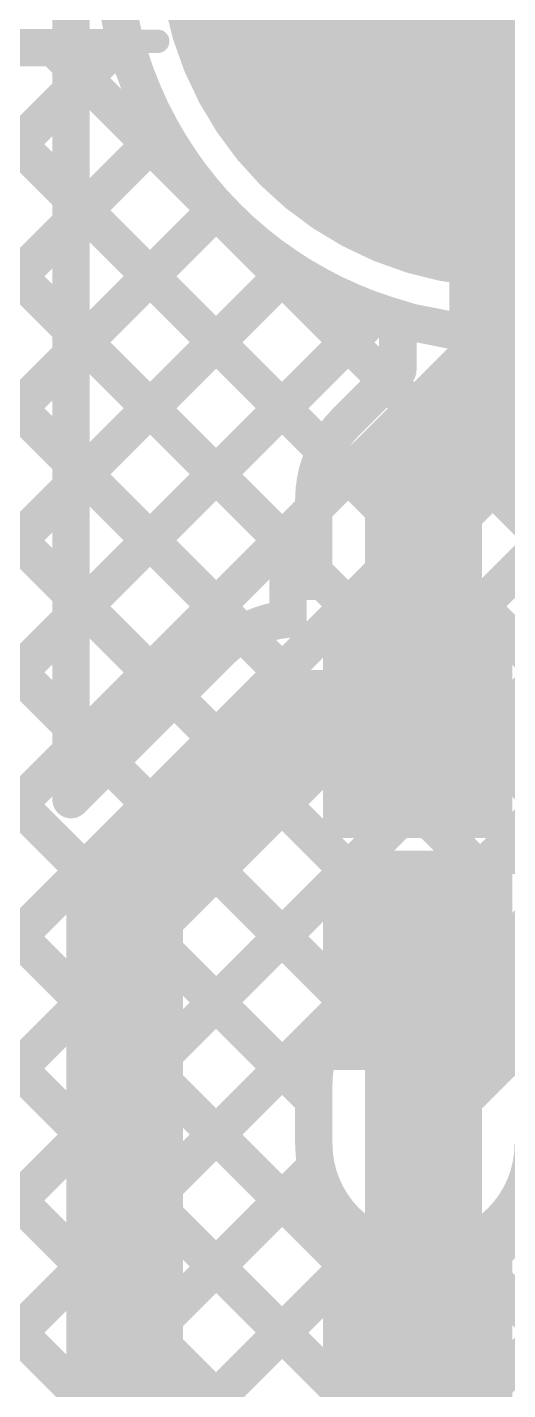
# Model space of a CAD drawing. Header units: millimetres. Extents: x 2.49 to 5.65, y 1.36 to 4.13.
# Drawn here: x 2.8021 to 2.905, y 2.7313 to 3.0232 of the extents above; entities that cross this region are included whole.
import ezdxf

# ---------------------------------------------------------------- set-up
doc = ezdxf.new("R2010")
doc.units = ezdxf.units.MM
doc.header["$MEASUREMENT"] = 0
for name, color, linetype in [('BottomLayer', 5, 'Continuous'), ('BottomOverlay', 54, 'Continuous'), ('BottomPaste', 16, 'Continuous'), ('BottomSolder', 6, 'Continuous'), ('MultiLayer', 9, 'Continuous'), ('PadHoleLayer', 156, 'Continuous'), ('TopLayer', 1, 'Continuous'), ('TopOverlay', 2, 'Continuous'), ('TopSolder', 216, 'Continuous'), ('ViaHoleLayer', 16, 'Continuous')]:
    doc.layers.add(name, color=color, linetype=linetype)

# ---------------------------------------------------------------- blocks, each defined once
blk = doc.blocks.new('R__0603_B_36')
at = {"layer": 'BottomLayer'}
for points in [[(-0.015, -0.0175), (-0.015, 0.0175), (-0.045, -0.0175), (-0.045, 0.0175)], [(0.045, -0.0175), (0.045, 0.0175), (0.015, -0.0175), (0.015, 0.0175)]]:
    blk.add_solid(points, dxfattribs=at)
at = {"layer": 'BottomOverlay', "const_width": 0.005}
for points in [[(-0.049, 0.021), (-0.049, -0.021)], [(0.049, 0.021), (-0.049, 0.021)], [(0.049, 0.021), (0.049, -0.021)], [(0.049, -0.021), (-0.049, -0.021)]]:
    blk.add_lwpolyline(points, dxfattribs=at)
at = {"layer": 'BottomOverlay', "const_width": 0.0025}
for points in [[(-0.05025, 0.021, 1), (-0.04775, 0.021, 1)], [(-0.05025, 0.021, 1), (-0.04775, 0.021, 1)], [(0.04775, 0.021, 1), (0.05025, 0.021, 1)], [(0.04775, 0.021, 1), (0.05025, 0.021, 1)], [(-0.05025, -0.021, 1), (-0.04775, -0.021, 1)], [(-0.05025, -0.021, 1), (-0.04775, -0.021, 1)], [(0.04775, -0.021, 1), (0.05025, -0.021, 1)], [(0.04775, -0.021, 1), (0.05025, -0.021, 1)]]:
    blk.add_lwpolyline(points, format="xyb", close=True, dxfattribs=at)
at = {"layer": 'BottomPaste'}
for points in [[(-0.015, -0.0175), (-0.015, 0.0175), (-0.045, -0.0175), (-0.045, 0.0175)], [(0.045, -0.0175), (0.045, 0.0175), (0.015, -0.0175), (0.015, 0.0175)]]:
    blk.add_solid(points, dxfattribs=at)
at = {"layer": 'BottomSolder'}
for points in [[(-0.011, -0.0215), (-0.011, 0.0215), (-0.049, -0.0215), (-0.049, 0.0215)], [(0.049, -0.0215), (0.049, 0.0215), (0.011, -0.0215), (0.011, 0.0215)]]:
    blk.add_solid(points, dxfattribs=at)
blk = doc.blocks.new('R__0603_B_37')
at = {"layer": 'BottomLayer'}
for points in [[(-0.015, -0.0175), (-0.015, 0.0175), (-0.045, -0.0175), (-0.045, 0.0175)], [(0.045, -0.0175), (0.045, 0.0175), (0.015, -0.0175), (0.015, 0.0175)]]:
    blk.add_solid(points, dxfattribs=at)
at = {"layer": 'BottomOverlay', "const_width": 0.005}
for points in [[(-0.049, -0.021), (-0.049, 0.021)], [(-0.049, 0.021), (0.049, 0.021)], [(0.049, -0.021), (0.049, 0.021)], [(-0.049, -0.021), (0.049, -0.021)]]:
    blk.add_lwpolyline(points, dxfattribs=at)
at = {"layer": 'BottomOverlay', "const_width": 0.0025}
for points in [[(-0.05025, 0.021, 1), (-0.04775, 0.021, 1)], [(-0.05025, 0.021, 1), (-0.04775, 0.021, 1)], [(0.04775, 0.021, 1), (0.05025, 0.021, 1)], [(0.04775, 0.021, 1), (0.05025, 0.021, 1)], [(-0.05025, -0.021, 1), (-0.04775, -0.021, 1)], [(-0.05025, -0.021, 1), (-0.04775, -0.021, 1)], [(0.04775, -0.021, 1), (0.05025, -0.021, 1)], [(0.04775, -0.021, 1), (0.05025, -0.021, 1)]]:
    blk.add_lwpolyline(points, format="xyb", close=True, dxfattribs=at)
at = {"layer": 'BottomPaste'}
for points in [[(-0.015, -0.0175), (-0.015, 0.0175), (-0.045, -0.0175), (-0.045, 0.0175)], [(0.045, -0.0175), (0.045, 0.0175), (0.015, -0.0175), (0.015, 0.0175)]]:
    blk.add_solid(points, dxfattribs=at)
at = {"layer": 'BottomSolder'}
for points in [[(-0.011, -0.0215), (-0.011, 0.0215), (-0.049, -0.0215), (-0.049, 0.0215)], [(0.049, -0.0215), (0.049, 0.0215), (0.011, -0.0215), (0.011, 0.0215)]]:
    blk.add_solid(points, dxfattribs=at)
blk = doc.blocks.new('R__0603_B_39')
at = {"layer": 'BottomLayer'}
for points in [[(-0.015, -0.0175), (-0.015, 0.0175), (-0.045, -0.0175), (-0.045, 0.0175)], [(0.045, -0.0175), (0.045, 0.0175), (0.015, -0.0175), (0.015, 0.0175)]]:
    blk.add_solid(points, dxfattribs=at)
at = {"layer": 'BottomOverlay', "const_width": 0.005}
for points in [[(-0.049, 0.021), (-0.049, -0.021)], [(0.049, 0.021), (-0.049, 0.021)], [(0.049, 0.021), (0.049, -0.021)], [(0.049, -0.021), (-0.049, -0.021)]]:
    blk.add_lwpolyline(points, dxfattribs=at)
at = {"layer": 'BottomOverlay', "const_width": 0.0025}
for points in [[(-0.05025, 0.021, 1), (-0.04775, 0.021, 1)], [(-0.05025, 0.021, 1), (-0.04775, 0.021, 1)], [(0.04775, 0.021, 1), (0.05025, 0.021, 1)], [(0.04775, 0.021, 1), (0.05025, 0.021, 1)], [(-0.05025, -0.021, 1), (-0.04775, -0.021, 1)], [(-0.05025, -0.021, 1), (-0.04775, -0.021, 1)], [(0.04775, -0.021, 1), (0.05025, -0.021, 1)], [(0.04775, -0.021, 1), (0.05025, -0.021, 1)]]:
    blk.add_lwpolyline(points, format="xyb", close=True, dxfattribs=at)
at = {"layer": 'BottomPaste'}
for points in [[(-0.015, -0.0175), (-0.015, 0.0175), (-0.045, -0.0175), (-0.045, 0.0175)], [(0.045, -0.0175), (0.045, 0.0175), (0.015, -0.0175), (0.015, 0.0175)]]:
    blk.add_solid(points, dxfattribs=at)
at = {"layer": 'BottomSolder'}
for points in [[(-0.011, -0.0215), (-0.011, 0.0215), (-0.049, -0.0215), (-0.049, 0.0215)], [(0.049, -0.0215), (0.049, 0.0215), (0.011, -0.0215), (0.011, 0.0215)]]:
    blk.add_solid(points, dxfattribs=at)
blk = doc.blocks.new('901_141A1011D10100_74')
at = {"layer": 'BottomLayer', "const_width": 0.07087}
blk.add_lwpolyline([(-0.25472, -0.10669, 1), (-0.18386, -0.10669, 1)], format="xyb", close=True, dxfattribs=at)
at = {"layer": 'BottomSolder', "const_width": 0.07487}
blk.add_lwpolyline([(-0.25672, -0.10669, 1), (-0.18186, -0.10669, 1)], format="xyb", close=True, dxfattribs=at)
at = {"layer": 'MultiLayer', "const_width": 0.07087}
blk.add_lwpolyline([(-0.25472, -0.10669, 1), (-0.18386, -0.10669, 1)], format="xyb", close=True, dxfattribs=at)
at = {"layer": 'PadHoleLayer', "const_width": 0.04528}
blk.add_lwpolyline([(-0.24193, -0.10669, 1), (-0.19665, -0.10669, 1)], format="xyb", close=True, dxfattribs=at)
at = {"layer": 'TopLayer', "const_width": 0.07087}
blk.add_lwpolyline([(-0.25472, -0.10669, 1), (-0.18386, -0.10669, 1)], format="xyb", close=True, dxfattribs=at)
at = {"layer": 'TopOverlay', "const_width": 0.005}
blk.add_lwpolyline([(-0.19715, -0.51), (-0.19715, -0.18161)], dxfattribs=at)
at = {"layer": 'TopOverlay', "const_width": 0.0025}
blk.add_lwpolyline([(-0.1984, -0.18161, 1), (-0.1959, -0.18161, 1)], format="xyb", close=True, dxfattribs=at)
at = {"layer": 'TopSolder', "const_width": 0.07487}
blk.add_lwpolyline([(-0.25672, -0.10669, 1), (-0.18186, -0.10669, 1)], format="xyb", close=True, dxfattribs=at)

msp = doc.modelspace()

# ---------------------------------------------------------------- linework, layer by layer
at = {"layer": 'BottomLayer'}
for points, const_width in [([(2.8115, 2.85773), (2.8115, 3.503)], 0.008), ([(2.905, 2.94), (2.905, 3.04232)], 0.025), ([(2.8115, 3.00949), (2.82289, 3.02088)], 0.008), ([(2.8115, 3.01506), (2.87916, 2.9474)], 0.008), ([(2.8115, 2.98121), (2.83102, 3.00073)], 0.008), ([(2.8115, 2.98678), (2.86591, 2.93237)], 0.008), ([(2.8115, 2.95292), (2.84298, 2.9844)], 0.008), ([(2.8115, 2.92464), (2.85831, 2.97145)], 0.008), ([(2.8115, 2.89635), (2.87726, 2.96212)], 0.008), ([(2.8115, 2.95849), (2.8635, 2.90649)], 0.008), ([(2.8815, 2.94973), (2.8815, 2.96078)], 0.008), ([(2.8704, 2.93863), (2.8815, 2.94973)], 0.008), ([(2.887, 2.922), (2.905, 2.94)], 0.025), ([(2.8115, 2.93021), (2.84832, 2.89339)], 0.008), ([(2.887, 2.873), (2.887, 2.922)], 0.025), ([(2.8635, 2.9045), (2.8635, 2.922)], 0.008), ([(2.8115, 2.86807), (2.8635, 2.92007)], 0.008), ([(2.858, 2.9045), (2.8635, 2.9045)], 0.008), ([(2.858, 2.89641), (2.858, 2.9045)], 0.008), ([(2.8115, 2.90192), (2.8336, 2.87983)], 0.008), ([(2.8115, 2.85773), (2.84337, 2.8896)], 0.008), ([(2.823, 2.836), (2.86, 2.873)], 0.025), ([(2.86, 2.873), (2.887, 2.873)], 0.025), ([(2.887, 2.873), (2.912, 2.873)], 0.01), ([(2.8115, 2.87364), (2.81945, 2.86569)], 0.008), ([(2.823, 2.73), (2.823, 2.836)], 0.025), ([(2.887, 2.784), (2.887, 2.82333)], 0.025), ([(2.887, 2.74467), (2.887, 2.784)], 0.025), ([(2.823, 2.73), (2.858, 2.695)], 0.025)]:
    msp.add_lwpolyline(points, dxfattribs=dict(at, const_width=const_width))
at = {"layer": 'BottomLayer', "const_width": 0.008}
for points in [[(2.8815, 2.96078, -0.752519), (2.8815, 3.12387)], [(2.8635, 2.922, -0.199188), (2.8704, 2.93863)], [(2.8635, 2.922, -0.198912), (2.87038, 2.93862)], [(2.84337, 2.8896, -0.177133), (2.858, 2.89641)], [(2.84338, 2.88962, -0.176859), (2.858, 2.89641)]]:
    msp.add_lwpolyline(points, format="xyb", dxfattribs=at)
at = {"layer": 'BottomLayer'}
for points, const_width in [([(2.82089, 3.02088, 1), (2.82489, 3.02088, 1)], 0.004), ([(2.8095, 3.01506, 1), (2.8135, 3.01506, 1)], 0.004), ([(2.8095, 3.00949, 1), (2.8135, 3.00949, 1)], 0.004), ([(2.82902, 3.00073, 1), (2.83302, 3.00073, 1)], 0.004), ([(2.8095, 2.98678, 1), (2.8135, 2.98678, 1)], 0.004), ([(2.84098, 2.9844, 1), (2.84498, 2.9844, 1)], 0.004), ([(2.8095, 2.98121, 1), (2.8135, 2.98121, 1)], 0.004), ([(2.85631, 2.97145, 1), (2.86031, 2.97145, 1)], 0.004), ([(2.87526, 2.96212, 1), (2.87926, 2.96212, 1)], 0.004), ([(2.8095, 2.95849, 1), (2.8135, 2.95849, 1)], 0.004), ([(2.8795, 2.96078, 1), (2.8835, 2.96078, 1)], 0.004), ([(2.8795, 2.96078, 1), (2.8835, 2.96078, 1)], 0.004), ([(2.8095, 2.95292, 1), (2.8135, 2.95292, 1)], 0.004), ([(2.8795, 2.94973, 1), (2.8835, 2.94973, 1)], 0.004), ([(2.8795, 2.94973, 1), (2.8835, 2.94973, 1)], 0.004), ([(2.87716, 2.9474, 1), (2.88116, 2.9474, 1)], 0.004), ([(2.89875, 2.94, 1), (2.91125, 2.94, 1)], 0.0125), ([(2.89875, 2.94, 1), (2.91125, 2.94, 1)], 0.0125), ([(2.86838, 2.93862, 1), (2.87238, 2.93862, 1)], 0.004), ([(2.8684, 2.93863, 1), (2.8724, 2.93863, 1)], 0.004), ([(2.8684, 2.93863, 1), (2.8724, 2.93863, 1)], 0.004), ([(2.86391, 2.93237, 1), (2.86791, 2.93237, 1)], 0.004), ([(2.8095, 2.93021, 1), (2.8135, 2.93021, 1)], 0.004), ([(2.88075, 2.922, 1), (2.89325, 2.922, 1)], 0.0125), ([(2.88075, 2.922, 1), (2.89325, 2.922, 1)], 0.0125), ([(2.8095, 2.92464, 1), (2.8135, 2.92464, 1)], 0.004), ([(2.8615, 2.922, 1), (2.8655, 2.922, 1)], 0.004), ([(2.8615, 2.922, 1), (2.8655, 2.922, 1)], 0.004), ([(2.8615, 2.922, 1), (2.8655, 2.922, 1)], 0.004), ([(2.8615, 2.92007, 1), (2.8655, 2.92007, 1)], 0.004), ([(2.8615, 2.90649, 1), (2.8655, 2.90649, 1)], 0.004), ([(2.856, 2.9045, 1), (2.86, 2.9045, 1)], 0.004), ([(2.856, 2.9045, 1), (2.86, 2.9045, 1)], 0.004), ([(2.8615, 2.9045, 1), (2.8655, 2.9045, 1)], 0.004), ([(2.8615, 2.9045, 1), (2.8655, 2.9045, 1)], 0.004), ([(2.8095, 2.90192, 1), (2.8135, 2.90192, 1)], 0.004), ([(2.8095, 2.89635, 1), (2.8135, 2.89635, 1)], 0.004), ([(2.856, 2.89641, 1), (2.86, 2.89641, 1)], 0.004), ([(2.856, 2.89641, 1), (2.86, 2.89641, 1)], 0.004), ([(2.856, 2.89641, 1), (2.86, 2.89641, 1)], 0.004), ([(2.84632, 2.89339, 1), (2.85032, 2.89339, 1)], 0.004), ([(2.84137, 2.8896, 1), (2.84537, 2.8896, 1)], 0.004), ([(2.84137, 2.8896, 1), (2.84537, 2.8896, 1)], 0.004), ([(2.84138, 2.88962, 1), (2.84538, 2.88962, 1)], 0.004), ([(2.8316, 2.87983, 1), (2.8356, 2.87983, 1)], 0.004), ([(2.85375, 2.873, 1), (2.86625, 2.873, 1)], 0.0125), ([(2.85375, 2.873, 1), (2.86625, 2.873, 1)], 0.0125), ([(2.88075, 2.873, 1), (2.89325, 2.873, 1)], 0.0125), ([(2.88075, 2.873, 1), (2.89325, 2.873, 1)], 0.0125), ([(2.8845, 2.873, 1), (2.8895, 2.873, 1)], 0.005), ([(2.8095, 2.87364, 1), (2.8135, 2.87364, 1)], 0.004), ([(2.8095, 2.86807, 1), (2.8135, 2.86807, 1)], 0.004), ([(2.81745, 2.86569, 1), (2.82145, 2.86569, 1)], 0.004), ([(2.8095, 2.85773, 1), (2.8135, 2.85773, 1)], 0.004), ([(2.8095, 2.85773, 1), (2.8135, 2.85773, 1)], 0.004), ([(2.81675, 2.836, 1), (2.82925, 2.836, 1)], 0.0125), ([(2.81675, 2.836, 1), (2.82925, 2.836, 1)], 0.0125), ([(2.88075, 2.82333, 1), (2.89325, 2.82333, 1)], 0.0125), ([(2.88075, 2.784, 1), (2.89325, 2.784, 1)], 0.0125), ([(2.88075, 2.784, 1), (2.89325, 2.784, 1)], 0.0125), ([(2.88109, 2.784, 1), (2.89291, 2.784, 1)], 0.01181), ([(2.88075, 2.74467, 1), (2.89325, 2.74467, 1)], 0.0125), ([(2.81675, 2.73, 1), (2.82925, 2.73, 1)], 0.0125), ([(2.81675, 2.73, 1), (2.82925, 2.73, 1)], 0.0125)]:
    msp.add_lwpolyline(points, format="xyb", close=True, dxfattribs=dict(at, const_width=const_width))
at = {"layer": 'MultiLayer', "const_width": 0.01181}
msp.add_lwpolyline([(2.88109, 2.784, 1), (2.89291, 2.784, 1)], format="xyb", close=True, dxfattribs=at)
at = {"layer": 'TopLayer'}
for points, const_width in [([(2.905, 2.96146), (2.905, 3.04232)], 0.01), ([(2.56999, 3.0303), (2.97395, 2.62634)], 0.008), ([(2.57, 2.76799), (2.82083, 3.01882)], 0.008), ([(2.60907, 3.0195), (2.97088, 2.6577)], 0.008), ([(2.61468, 3.01882), (2.82345, 3.01882)], 0.008), ([(2.63803, 3.01882), (2.8635, 2.79336)], 0.008), ([(2.66632, 3.01882), (2.87107, 2.81407)], 0.008), ([(2.6946, 3.01882), (2.88521, 2.82821)], 0.008), ([(2.72289, 3.01882), (2.89936, 2.84235)], 0.008), ([(2.75117, 3.01882), (2.9135, 2.8565)], 0.008), ([(2.77945, 3.01882), (2.92764, 2.87064)], 0.008), ([(2.80774, 3.01882), (2.94178, 2.88478)], 0.008), ([(2.56999, 3.00201), (3.00365, 2.56835)], 0.008), ([(2.57, 2.73971), (2.83102, 3.00073)], 0.008), ([(2.57001, 2.57001), (2.98819, 2.98819)], 0.008), ([(2.57, 2.71143), (2.84298, 2.9844)], 0.008), ([(2.56999, 2.97372), (2.94267, 2.60105)], 0.008), ([(2.57, 2.68314), (2.85831, 2.97145)], 0.008), ([(2.57, 2.65486), (2.87726, 2.96212)], 0.008), ([(2.57001, 2.59829), (2.93444, 2.96273)], 0.008), ([(2.57001, 2.54173), (2.98819, 2.95991)], 0.008), ([(2.57001, 2.62658), (2.90098, 2.95755)], 0.008), ([(2.89701, 2.95783), (2.95592, 2.89892)], 0.008), ([(2.887, 2.79676), (3.01169, 2.92146)], 0.025), ([(2.57001, 2.51344), (2.96997, 2.9134)], 0.008), ([(2.8704, 2.8134), (2.97004, 2.91304)], 0.008), ([(2.57001, 2.42859), (2.9695, 2.82808)], 0.008), ([(2.57001, 2.40031), (2.9737, 2.80399)], 0.008), ([(2.887, 2.784), (2.887, 2.79676)], 0.025), ([(2.8635, 2.784), (2.8635, 2.79676)], 0.008), ([(2.57001, 2.48516), (2.86401, 2.77915)], 0.008), ([(2.57001, 2.45688), (2.87624, 2.76311)], 0.008), ([(2.89496, 2.76189), (2.98129, 2.67556)], 0.008)]:
    msp.add_lwpolyline(points, dxfattribs=dict(at, const_width=const_width))
at = {"layer": 'TopLayer', "const_width": 0.008}
for points in [[(2.98819, 3.02555, -0.785001), (2.82345, 3.01882)], [(2.8635, 2.79676, -0.199188), (2.8704, 2.8134)], [(2.8635, 2.79676, -0.198912), (2.87038, 2.81338)], [(2.9105, 2.784, -1), (2.8635, 2.784)]]:
    msp.add_lwpolyline(points, format="xyb", dxfattribs=at)
at = {"layer": 'TopLayer'}
for points, const_width in [([(2.80574, 3.01882, 1), (2.80974, 3.01882, 1)], 0.004), ([(2.81883, 3.01882, 1), (2.82283, 3.01882, 1)], 0.004), ([(2.82145, 3.01882, 1), (2.82545, 3.01882, 1)], 0.004), ([(2.82145, 3.01882, 1), (2.82545, 3.01882, 1)], 0.004), ([(2.82902, 3.00073, 1), (2.83302, 3.00073, 1)], 0.004), ([(2.84098, 2.9844, 1), (2.84498, 2.9844, 1)], 0.004), ([(2.85631, 2.97145, 1), (2.86031, 2.97145, 1)], 0.004), ([(2.87526, 2.96212, 1), (2.87926, 2.96212, 1)], 0.004), ([(2.9025, 2.96146, 1), (2.9075, 2.96146, 1)], 0.005), ([(2.89501, 2.95783, 1), (2.89901, 2.95783, 1)], 0.004), ([(2.89898, 2.95755, 1), (2.90298, 2.95755, 1)], 0.004), ([(2.89736, 2.84235, 1), (2.90136, 2.84235, 1)], 0.004), ([(2.88321, 2.82821, 1), (2.88721, 2.82821, 1)], 0.004), ([(2.86838, 2.81338, 1), (2.87238, 2.81338, 1)], 0.004), ([(2.8684, 2.8134, 1), (2.8724, 2.8134, 1)], 0.004), ([(2.8684, 2.8134, 1), (2.8724, 2.8134, 1)], 0.004), ([(2.86907, 2.81407, 1), (2.87307, 2.81407, 1)], 0.004), ([(2.88075, 2.79676, 1), (2.89325, 2.79676, 1)], 0.0125), ([(2.88075, 2.79676, 1), (2.89325, 2.79676, 1)], 0.0125), ([(2.8615, 2.79676, 1), (2.8655, 2.79676, 1)], 0.004), ([(2.8615, 2.79676, 1), (2.8655, 2.79676, 1)], 0.004), ([(2.8615, 2.79676, 1), (2.8655, 2.79676, 1)], 0.004), ([(2.8615, 2.79336, 1), (2.8655, 2.79336, 1)], 0.004), ([(2.88075, 2.784, 1), (2.89325, 2.784, 1)], 0.0125), ([(2.88109, 2.784, 1), (2.89291, 2.784, 1)], 0.01181), ([(2.8615, 2.784, 1), (2.8655, 2.784, 1)], 0.004), ([(2.8615, 2.784, 1), (2.8655, 2.784, 1)], 0.004), ([(2.86201, 2.77915, 1), (2.86601, 2.77915, 1)], 0.004), ([(2.87424, 2.76311, 1), (2.87824, 2.76311, 1)], 0.004), ([(2.89296, 2.76189, 1), (2.89696, 2.76189, 1)], 0.004)]:
    msp.add_lwpolyline(points, format="xyb", close=True, dxfattribs=dict(at, const_width=const_width))
at = {"layer": 'ViaHoleLayer', "const_width": 0.00591}
msp.add_lwpolyline([(2.88405, 2.784, 1), (2.88995, 2.784, 1)], format="xyb", close=True, dxfattribs=at)

# ---------------------------------------------------------------- block references
for name, p, rotation in [('901_141A1011D10100_74', (3.01169, 2.82303), 270), ('R__0603_B_37', (2.917, 2.873), 360), ('R__0603_B_39', (2.917, 2.82333), 180), ('R__0603_B_36', (2.917, 2.74467), 180)]:
    msp.add_blockref(name, p, dxfattribs=dict(rotation=rotation))

doc.saveas('drawing.dxf')
